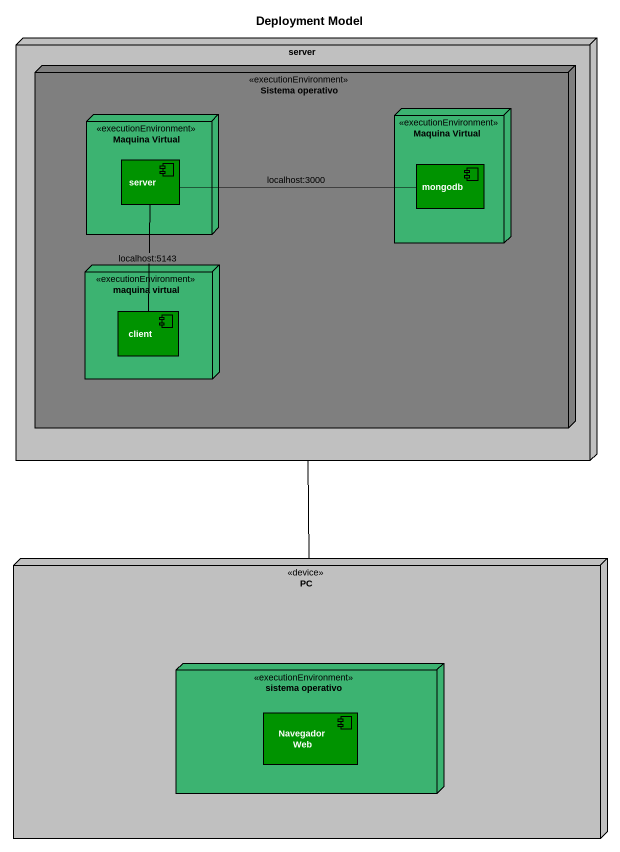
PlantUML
@startuml
title Deployment Model
node server #C0C0C0 {
  node "Sistema operativo" as Sistema_operativo <<executionEnvironment>> #7F7F7F {
    node "Maquina Virtual" as Maquina_Virtual <<executionEnvironment>> #3CB371 {
      component "server" as server_2 #009300
    }
    node "Maquina Virtual" as Maquina_Virtual_2 <<executionEnvironment>> #3CB371 {
      component mongodb #009300
    }
    node "maquina virtual" as maquina_virtual <<executionEnvironment>> #3CB371 {
      component client #009300
    }
  }
}
node PC <<device>> #C0C0C0 {
  node "sistema operativo" as sistema_operativo <<executionEnvironment>> #3CB371 {
    component "Navegador Web" as Navegador_Web #009300
  }
}
server_2 -right- mongodb : localhost:3000
client -up- server_2 : localhost:5143
PC -up- server
@enduml
